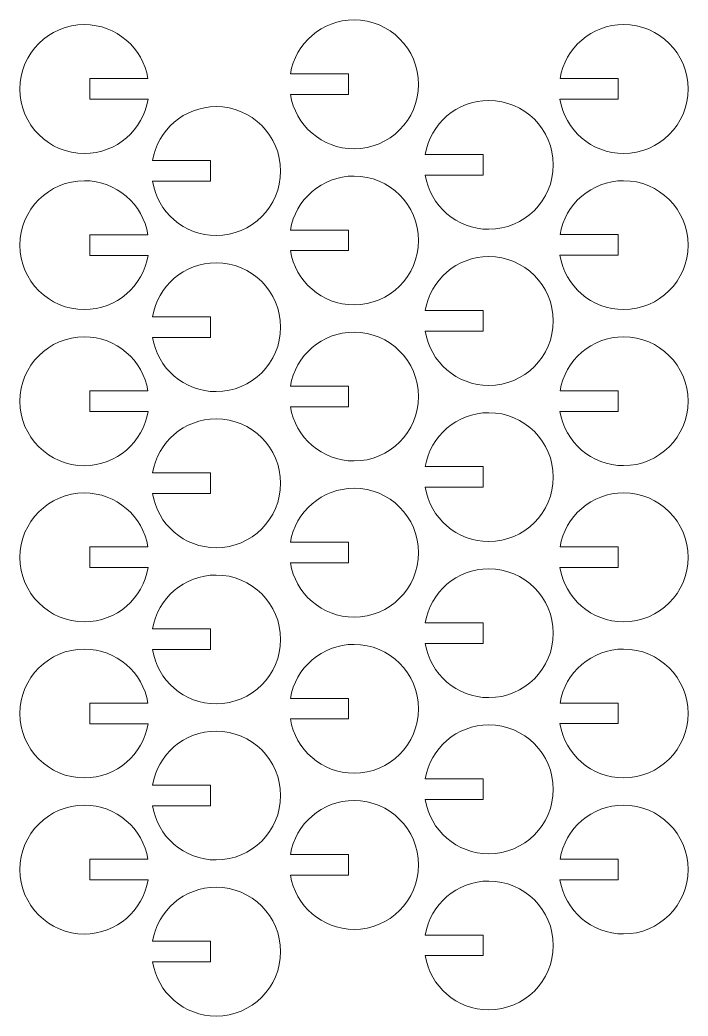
# Model space of a CAD drawing. Header units: centimetres. Extents: x -19.4 to 21, y -16.1 to 15.6.
# Drawn here: x -19.4 to -9.31, y -16 to -0.94 of the extents above; entities that cross this region are included whole.
import ezdxf

# ---------------------------------------------------------------- set-up
doc = ezdxf.new("R2010")
doc.units = ezdxf.units.CM
doc.header["$MEASUREMENT"] = 0
doc.layers.add('Layer 1', color=7, linetype='Continuous')

msp = doc.modelspace()

# ---------------------------------------------------------------- linework, layer by layer
at = {"layer": 'Layer 1', "color": 250, "lineweight": 5}
for points in [[(-18.42398, -2.96226), (-17.93889, -2.96226), (-17.53666, -2.60723), (-17.46283, -2.14289), (-17.46283, -2.14289), (-17.46283, -2.14289), (-18.33905, -2.14289), (-18.33905, -2.14289), (-18.33905, -2.14289), (-18.33905, -2.14289), (-18.33905, -1.83107), (-18.33905, -1.83107), (-18.33905, -1.83107), (-18.33905, -1.83107), (-17.46347, -1.83107), (-17.46347, -1.83107), (-17.46347, -1.83107), (-17.53893, -1.36865), (-17.94024, -1.01557), (-18.42398, -1.01557), (-18.42398, -1.01557), (-18.96145, -1.01557), (-19.39731, -1.45142), (-19.39731, -1.9889), (-19.39731, -1.9889), (-19.39731, -2.52638), (-18.96145, -2.96226), (-18.42398, -2.96226)], [(-14.35105, -2.89147), (-14.83614, -2.89147), (-15.23837, -2.53644), (-15.3122, -2.0721), (-15.3122, -2.0721), (-15.3122, -2.0721), (-14.43598, -2.0721), (-14.43598, -2.0721), (-14.43598, -2.0721), (-14.43598, -2.0721), (-14.43598, -1.76028), (-14.43598, -1.76028), (-14.43598, -1.76028), (-14.43598, -1.76028), (-15.31156, -1.76028), (-15.31156, -1.76028), (-15.31156, -1.76028), (-15.2361, -1.29786), (-14.83479, -0.94478), (-14.35105, -0.94478), (-14.35105, -0.94478), (-13.81358, -0.94478), (-13.37772, -1.38063), (-13.37772, -1.91811), (-13.37772, -1.91811), (-13.37772, -2.45559), (-13.81358, -2.89147), (-14.35105, -2.89147)], [(-10.27945, -2.96167), (-10.76454, -2.96167), (-11.16677, -2.60664), (-11.2406, -2.1423), (-11.2406, -2.1423), (-11.2406, -2.1423), (-10.36438, -2.1423), (-10.36438, -2.1423), (-10.36438, -2.1423), (-10.36438, -2.1423), (-10.36438, -1.83048), (-10.36438, -1.83048), (-10.36438, -1.83048), (-10.36438, -1.83048), (-11.23996, -1.83048), (-11.23996, -1.83048), (-11.23996, -1.83048), (-11.1645, -1.36806), (-10.76319, -1.01498), (-10.27945, -1.01498), (-10.27945, -1.01498), (-9.74198, -1.01498), (-9.30612, -1.45083), (-9.30612, -1.98831), (-9.30612, -1.98831), (-9.30612, -2.52579), (-9.74198, -2.96167), (-10.27945, -2.96167)], [(-16.43365, -4.20187), (-16.91874, -4.20187), (-17.32097, -3.84684), (-17.3948, -3.3825), (-17.3948, -3.3825), (-17.3948, -3.3825), (-16.51858, -3.3825), (-16.51858, -3.3825), (-16.51858, -3.3825), (-16.51858, -3.3825), (-16.51858, -3.07068), (-16.51858, -3.07068), (-16.51858, -3.07068), (-16.51858, -3.07068), (-17.39416, -3.07068), (-17.39416, -3.07068), (-17.39416, -3.07068), (-17.3187, -2.60826), (-16.91739, -2.25518), (-16.43365, -2.25518), (-16.43365, -2.25518), (-15.89618, -2.25518), (-15.46032, -2.69103), (-15.46032, -3.22851), (-15.46032, -3.22851), (-15.46032, -3.76599), (-15.89618, -4.20187), (-16.43365, -4.20187)], [(-12.31525, -4.10827), (-12.80034, -4.10827), (-13.20257, -3.75324), (-13.2764, -3.2889), (-13.2764, -3.2889), (-13.2764, -3.2889), (-12.40018, -3.2889), (-12.40018, -3.2889), (-12.40018, -3.2889), (-12.40018, -3.2889), (-12.40018, -2.97708), (-12.40018, -2.97708), (-12.40018, -2.97708), (-12.40018, -2.97708), (-13.27576, -2.97708), (-13.27576, -2.97708), (-13.27576, -2.97708), (-13.2003, -2.51466), (-12.79899, -2.16158), (-12.31525, -2.16158), (-12.31525, -2.16158), (-11.77778, -2.16158), (-11.34192, -2.59743), (-11.34192, -3.13491), (-11.34192, -3.13491), (-11.34192, -3.67239), (-11.77778, -4.10827), (-12.31525, -4.10827)], [(-14.35105, -5.25018), (-14.83614, -5.25018), (-15.23837, -4.89515), (-15.3122, -4.43081), (-15.3122, -4.43081), (-15.3122, -4.43081), (-14.43598, -4.43081), (-14.43598, -4.43081), (-14.43598, -4.43081), (-14.43598, -4.43081), (-14.43598, -4.11899), (-14.43598, -4.11899), (-14.43598, -4.11899), (-14.43598, -4.11899), (-15.31156, -4.11899), (-15.31156, -4.11899), (-15.31156, -4.11899), (-15.2361, -3.65657), (-14.83479, -3.30349), (-14.35105, -3.30349), (-14.35105, -3.30349), (-13.81358, -3.30349), (-13.37772, -3.73934), (-13.37772, -4.27682), (-13.37772, -4.27682), (-13.37772, -4.8143), (-13.81358, -5.25018), (-14.35105, -5.25018)], [(-18.42398, -5.32097), (-17.93889, -5.32097), (-17.53666, -4.96594), (-17.46283, -4.5016), (-17.46283, -4.5016), (-17.46283, -4.5016), (-18.33905, -4.5016), (-18.33905, -4.5016), (-18.33905, -4.5016), (-18.33905, -4.5016), (-18.33905, -4.18978), (-18.33905, -4.18978), (-18.33905, -4.18978), (-18.33905, -4.18978), (-17.46347, -4.18978), (-17.46347, -4.18978), (-17.46347, -4.18978), (-17.53893, -3.72736), (-17.94024, -3.37428), (-18.42398, -3.37428), (-18.42398, -3.37428), (-18.96145, -3.37428), (-19.39731, -3.81013), (-19.39731, -4.34761), (-19.39731, -4.34761), (-19.39731, -4.88509), (-18.96145, -5.32097), (-18.42398, -5.32097)], [(-10.27945, -5.32038), (-10.76454, -5.32038), (-11.16677, -4.96535), (-11.2406, -4.50101), (-11.2406, -4.50101), (-11.2406, -4.50101), (-10.36438, -4.50101), (-10.36438, -4.50101), (-10.36438, -4.50101), (-10.36438, -4.50101), (-10.36438, -4.18919), (-10.36438, -4.18919), (-10.36438, -4.18919), (-10.36438, -4.18919), (-11.23996, -4.18919), (-11.23996, -4.18919), (-11.23996, -4.18919), (-11.1645, -3.72677), (-10.76319, -3.37369), (-10.27945, -3.37369), (-10.27945, -3.37369), (-9.74198, -3.37369), (-9.30612, -3.80954), (-9.30612, -4.34702), (-9.30612, -4.34702), (-9.30612, -4.8845), (-9.74198, -5.32038), (-10.27945, -5.32038)], [(-16.43365, -6.56058), (-16.91874, -6.56058), (-17.32097, -6.20555), (-17.3948, -5.74121), (-17.3948, -5.74121), (-17.3948, -5.74121), (-16.51858, -5.74121), (-16.51858, -5.74121), (-16.51858, -5.74121), (-16.51858, -5.74121), (-16.51858, -5.42939), (-16.51858, -5.42939), (-16.51858, -5.42939), (-16.51858, -5.42939), (-17.39416, -5.42939), (-17.39416, -5.42939), (-17.39416, -5.42939), (-17.3187, -4.96697), (-16.91739, -4.61389), (-16.43365, -4.61389), (-16.43365, -4.61389), (-15.89618, -4.61389), (-15.46032, -5.04974), (-15.46032, -5.58722), (-15.46032, -5.58722), (-15.46032, -6.1247), (-15.89618, -6.56058), (-16.43365, -6.56058)], [(-12.31525, -6.46698), (-12.80034, -6.46698), (-13.20257, -6.11195), (-13.2764, -5.64761), (-13.2764, -5.64761), (-13.2764, -5.64761), (-12.40018, -5.64761), (-12.40018, -5.64761), (-12.40018, -5.64761), (-12.40018, -5.64761), (-12.40018, -5.33579), (-12.40018, -5.33579), (-12.40018, -5.33579), (-12.40018, -5.33579), (-13.27576, -5.33579), (-13.27576, -5.33579), (-13.27576, -5.33579), (-13.2003, -4.87337), (-12.79899, -4.52029), (-12.31525, -4.52029), (-12.31525, -4.52029), (-11.77778, -4.52029), (-11.34192, -4.95614), (-11.34192, -5.49362), (-11.34192, -5.49362), (-11.34192, -6.0311), (-11.77778, -6.46698), (-12.31525, -6.46698)], [(-14.35105, -7.60889), (-14.83614, -7.60889), (-15.23837, -7.25386), (-15.3122, -6.78952), (-15.3122, -6.78952), (-15.3122, -6.78952), (-14.43598, -6.78952), (-14.43598, -6.78952), (-14.43598, -6.78952), (-14.43598, -6.78952), (-14.43598, -6.4777), (-14.43598, -6.4777), (-14.43598, -6.4777), (-14.43598, -6.4777), (-15.31156, -6.4777), (-15.31156, -6.4777), (-15.31156, -6.4777), (-15.2361, -6.01528), (-14.83479, -5.6622), (-14.35105, -5.6622), (-14.35105, -5.6622), (-13.81358, -5.6622), (-13.37772, -6.09805), (-13.37772, -6.63553), (-13.37772, -6.63553), (-13.37772, -7.17301), (-13.81358, -7.60889), (-14.35105, -7.60889)], [(-18.42398, -7.67968), (-17.93889, -7.67968), (-17.53666, -7.32465), (-17.46283, -6.86031), (-17.46283, -6.86031), (-17.46283, -6.86031), (-18.33905, -6.86031), (-18.33905, -6.86031), (-18.33905, -6.86031), (-18.33905, -6.86031), (-18.33905, -6.54849), (-18.33905, -6.54849), (-18.33905, -6.54849), (-18.33905, -6.54849), (-17.46347, -6.54849), (-17.46347, -6.54849), (-17.46347, -6.54849), (-17.53893, -6.08607), (-17.94024, -5.73299), (-18.42398, -5.73299), (-18.42398, -5.73299), (-18.96145, -5.73299), (-19.39731, -6.16884), (-19.39731, -6.70632), (-19.39731, -6.70632), (-19.39731, -7.2438), (-18.96145, -7.67968), (-18.42398, -7.67968)], [(-10.27945, -7.67909), (-10.76454, -7.67909), (-11.16677, -7.32406), (-11.2406, -6.85972), (-11.2406, -6.85972), (-11.2406, -6.85972), (-10.36438, -6.85972), (-10.36438, -6.85972), (-10.36438, -6.85972), (-10.36438, -6.85972), (-10.36438, -6.5479), (-10.36438, -6.5479), (-10.36438, -6.5479), (-10.36438, -6.5479), (-11.23996, -6.5479), (-11.23996, -6.5479), (-11.23996, -6.5479), (-11.1645, -6.08548), (-10.76319, -5.7324), (-10.27945, -5.7324), (-10.27945, -5.7324), (-9.74198, -5.7324), (-9.30612, -6.16825), (-9.30612, -6.70573), (-9.30612, -6.70573), (-9.30612, -7.24321), (-9.74198, -7.67909), (-10.27945, -7.67909)], [(-12.31525, -8.82569), (-12.80034, -8.82569), (-13.20257, -8.47066), (-13.2764, -8.00632), (-13.2764, -8.00632), (-13.2764, -8.00632), (-12.40018, -8.00632), (-12.40018, -8.00632), (-12.40018, -8.00632), (-12.40018, -8.00632), (-12.40018, -7.6945), (-12.40018, -7.6945), (-12.40018, -7.6945), (-12.40018, -7.6945), (-13.27576, -7.6945), (-13.27576, -7.6945), (-13.27576, -7.6945), (-13.2003, -7.23208), (-12.79899, -6.879), (-12.31525, -6.879), (-12.31525, -6.879), (-11.77778, -6.879), (-11.34192, -7.31485), (-11.34192, -7.85233), (-11.34192, -7.85233), (-11.34192, -8.38981), (-11.77778, -8.82569), (-12.31525, -8.82569)], [(-16.43365, -8.91929), (-16.91874, -8.91929), (-17.32097, -8.56426), (-17.3948, -8.09992), (-17.3948, -8.09992), (-17.3948, -8.09992), (-16.51858, -8.09992), (-16.51858, -8.09992), (-16.51858, -8.09992), (-16.51858, -8.09992), (-16.51858, -7.7881), (-16.51858, -7.7881), (-16.51858, -7.7881), (-16.51858, -7.7881), (-17.39416, -7.7881), (-17.39416, -7.7881), (-17.39416, -7.7881), (-17.3187, -7.32568), (-16.91739, -6.9726), (-16.43365, -6.9726), (-16.43365, -6.9726), (-15.89618, -6.9726), (-15.46032, -7.40845), (-15.46032, -7.94593), (-15.46032, -7.94593), (-15.46032, -8.48341), (-15.89618, -8.91929), (-16.43365, -8.91929)], [(-18.42398, -10.03839), (-17.93889, -10.03839), (-17.53666, -9.68336), (-17.46283, -9.21902), (-17.46283, -9.21902), (-17.46283, -9.21902), (-18.33905, -9.21902), (-18.33905, -9.21902), (-18.33905, -9.21902), (-18.33905, -9.21902), (-18.33905, -8.9072), (-18.33905, -8.9072), (-18.33905, -8.9072), (-18.33905, -8.9072), (-17.46347, -8.9072), (-17.46347, -8.9072), (-17.46347, -8.9072), (-17.53893, -8.44478), (-17.94024, -8.0917), (-18.42398, -8.0917), (-18.42398, -8.0917), (-18.96145, -8.0917), (-19.39731, -8.52755), (-19.39731, -9.06503), (-19.39731, -9.06503), (-19.39731, -9.60251), (-18.96145, -10.03839), (-18.42398, -10.03839)], [(-14.35105, -9.9676), (-14.83614, -9.9676), (-15.23837, -9.61257), (-15.3122, -9.14823), (-15.3122, -9.14823), (-15.3122, -9.14823), (-14.43598, -9.14823), (-14.43598, -9.14823), (-14.43598, -9.14823), (-14.43598, -9.14823), (-14.43598, -8.83641), (-14.43598, -8.83641), (-14.43598, -8.83641), (-14.43598, -8.83641), (-15.31156, -8.83641), (-15.31156, -8.83641), (-15.31156, -8.83641), (-15.2361, -8.37399), (-14.83479, -8.02091), (-14.35105, -8.02091), (-14.35105, -8.02091), (-13.81358, -8.02091), (-13.37772, -8.45676), (-13.37772, -8.99424), (-13.37772, -8.99424), (-13.37772, -9.53172), (-13.81358, -9.9676), (-14.35105, -9.9676)], [(-10.27945, -10.0378), (-10.76454, -10.0378), (-11.16677, -9.68277), (-11.2406, -9.21843), (-11.2406, -9.21843), (-11.2406, -9.21843), (-10.36438, -9.21843), (-10.36438, -9.21843), (-10.36438, -9.21843), (-10.36438, -9.21843), (-10.36438, -8.90661), (-10.36438, -8.90661), (-10.36438, -8.90661), (-10.36438, -8.90661), (-11.23996, -8.90661), (-11.23996, -8.90661), (-11.23996, -8.90661), (-11.1645, -8.44419), (-10.76319, -8.09111), (-10.27945, -8.09111), (-10.27945, -8.09111), (-9.74198, -8.09111), (-9.30612, -8.52696), (-9.30612, -9.06444), (-9.30612, -9.06444), (-9.30612, -9.60192), (-9.74198, -10.0378), (-10.27945, -10.0378)], [(-16.43365, -11.278), (-16.91874, -11.278), (-17.32097, -10.92297), (-17.3948, -10.45863), (-17.3948, -10.45863), (-17.3948, -10.45863), (-16.51858, -10.45863), (-16.51858, -10.45863), (-16.51858, -10.45863), (-16.51858, -10.45863), (-16.51858, -10.14681), (-16.51858, -10.14681), (-16.51858, -10.14681), (-16.51858, -10.14681), (-17.39416, -10.14681), (-17.39416, -10.14681), (-17.39416, -10.14681), (-17.3187, -9.68439), (-16.91739, -9.33131), (-16.43365, -9.33131), (-16.43365, -9.33131), (-15.89618, -9.33131), (-15.46032, -9.76716), (-15.46032, -10.30464), (-15.46032, -10.30464), (-15.46032, -10.84212), (-15.89618, -11.278), (-16.43365, -11.278)], [(-12.31525, -11.1844), (-12.80034, -11.1844), (-13.20257, -10.82937), (-13.2764, -10.36503), (-13.2764, -10.36503), (-13.2764, -10.36503), (-12.40018, -10.36503), (-12.40018, -10.36503), (-12.40018, -10.36503), (-12.40018, -10.36503), (-12.40018, -10.05321), (-12.40018, -10.05321), (-12.40018, -10.05321), (-12.40018, -10.05321), (-13.27576, -10.05321), (-13.27576, -10.05321), (-13.27576, -10.05321), (-13.2003, -9.59079), (-12.79899, -9.23771), (-12.31525, -9.23771), (-12.31525, -9.23771), (-11.77778, -9.23771), (-11.34192, -9.67356), (-11.34192, -10.21104), (-11.34192, -10.21104), (-11.34192, -10.74852), (-11.77778, -11.1844), (-12.31525, -11.1844)], [(-14.35105, -12.32631), (-14.83614, -12.32631), (-15.23837, -11.97128), (-15.3122, -11.50694), (-15.3122, -11.50694), (-15.3122, -11.50694), (-14.43598, -11.50694), (-14.43598, -11.50694), (-14.43598, -11.50694), (-14.43598, -11.50694), (-14.43598, -11.19512), (-14.43598, -11.19512), (-14.43598, -11.19512), (-14.43598, -11.19512), (-15.31156, -11.19512), (-15.31156, -11.19512), (-15.31156, -11.19512), (-15.2361, -10.7327), (-14.83479, -10.37962), (-14.35105, -10.37962), (-14.35105, -10.37962), (-13.81358, -10.37962), (-13.37772, -10.81547), (-13.37772, -11.35295), (-13.37772, -11.35295), (-13.37772, -11.89043), (-13.81358, -12.32631), (-14.35105, -12.32631)], [(-18.42398, -12.3971), (-17.93889, -12.3971), (-17.53666, -12.04207), (-17.46283, -11.57773), (-17.46283, -11.57773), (-17.46283, -11.57773), (-18.33905, -11.57773), (-18.33905, -11.57773), (-18.33905, -11.57773), (-18.33905, -11.57773), (-18.33905, -11.26591), (-18.33905, -11.26591), (-18.33905, -11.26591), (-18.33905, -11.26591), (-17.46347, -11.26591), (-17.46347, -11.26591), (-17.46347, -11.26591), (-17.53893, -10.80349), (-17.94024, -10.45041), (-18.42398, -10.45041), (-18.42398, -10.45041), (-18.96145, -10.45041), (-19.39731, -10.88626), (-19.39731, -11.42374), (-19.39731, -11.42374), (-19.39731, -11.96122), (-18.96145, -12.3971), (-18.42398, -12.3971)], [(-10.27945, -12.39651), (-10.76454, -12.39651), (-11.16677, -12.04148), (-11.2406, -11.57714), (-11.2406, -11.57714), (-11.2406, -11.57714), (-10.36438, -11.57714), (-10.36438, -11.57714), (-10.36438, -11.57714), (-10.36438, -11.57714), (-10.36438, -11.26532), (-10.36438, -11.26532), (-10.36438, -11.26532), (-10.36438, -11.26532), (-11.23996, -11.26532), (-11.23996, -11.26532), (-11.23996, -11.26532), (-11.1645, -10.8029), (-10.76319, -10.44982), (-10.27945, -10.44982), (-10.27945, -10.44982), (-9.74198, -10.44982), (-9.30612, -10.88567), (-9.30612, -11.42315), (-9.30612, -11.42315), (-9.30612, -11.96063), (-9.74198, -12.39651), (-10.27945, -12.39651)], [(-16.43365, -13.63671), (-16.91874, -13.63671), (-17.32097, -13.28168), (-17.3948, -12.81734), (-17.3948, -12.81734), (-17.3948, -12.81734), (-16.51858, -12.81734), (-16.51858, -12.81734), (-16.51858, -12.81734), (-16.51858, -12.81734), (-16.51858, -12.50552), (-16.51858, -12.50552), (-16.51858, -12.50552), (-16.51858, -12.50552), (-17.39416, -12.50552), (-17.39416, -12.50552), (-17.39416, -12.50552), (-17.3187, -12.0431), (-16.91739, -11.69002), (-16.43365, -11.69002), (-16.43365, -11.69002), (-15.89618, -11.69002), (-15.46032, -12.12587), (-15.46032, -12.66335), (-15.46032, -12.66335), (-15.46032, -13.20083), (-15.89618, -13.63671), (-16.43365, -13.63671)], [(-12.31525, -13.54311), (-12.80034, -13.54311), (-13.20257, -13.18808), (-13.2764, -12.72374), (-13.2764, -12.72374), (-13.2764, -12.72374), (-12.40018, -12.72374), (-12.40018, -12.72374), (-12.40018, -12.72374), (-12.40018, -12.72374), (-12.40018, -12.41192), (-12.40018, -12.41192), (-12.40018, -12.41192), (-12.40018, -12.41192), (-13.27576, -12.41192), (-13.27576, -12.41192), (-13.27576, -12.41192), (-13.2003, -11.9495), (-12.79899, -11.59642), (-12.31525, -11.59642), (-12.31525, -11.59642), (-11.77778, -11.59642), (-11.34192, -12.03227), (-11.34192, -12.56975), (-11.34192, -12.56975), (-11.34192, -13.10723), (-11.77778, -13.54311), (-12.31525, -13.54311)], [(-14.35105, -14.68502), (-14.83614, -14.68502), (-15.23837, -14.32999), (-15.3122, -13.86565), (-15.3122, -13.86565), (-15.3122, -13.86565), (-14.43598, -13.86565), (-14.43598, -13.86565), (-14.43598, -13.86565), (-14.43598, -13.86565), (-14.43598, -13.55383), (-14.43598, -13.55383), (-14.43598, -13.55383), (-14.43598, -13.55383), (-15.31156, -13.55383), (-15.31156, -13.55383), (-15.31156, -13.55383), (-15.2361, -13.09141), (-14.83479, -12.73833), (-14.35105, -12.73833), (-14.35105, -12.73833), (-13.81358, -12.73833), (-13.37772, -13.17418), (-13.37772, -13.71166), (-13.37772, -13.71166), (-13.37772, -14.24914), (-13.81358, -14.68502), (-14.35105, -14.68502)], [(-18.42398, -14.75581), (-17.93889, -14.75581), (-17.53666, -14.40078), (-17.46283, -13.93644), (-17.46283, -13.93644), (-17.46283, -13.93644), (-18.33905, -13.93644), (-18.33905, -13.93644), (-18.33905, -13.93644), (-18.33905, -13.93644), (-18.33905, -13.62462), (-18.33905, -13.62462), (-18.33905, -13.62462), (-18.33905, -13.62462), (-17.46347, -13.62462), (-17.46347, -13.62462), (-17.46347, -13.62462), (-17.53893, -13.1622), (-17.94024, -12.80912), (-18.42398, -12.80912), (-18.42398, -12.80912), (-18.96145, -12.80912), (-19.39731, -13.24497), (-19.39731, -13.78245), (-19.39731, -13.78245), (-19.39731, -14.31993), (-18.96145, -14.75581), (-18.42398, -14.75581)], [(-10.27945, -14.75522), (-10.76454, -14.75522), (-11.16677, -14.40019), (-11.2406, -13.93585), (-11.2406, -13.93585), (-11.2406, -13.93585), (-10.36438, -13.93585), (-10.36438, -13.93585), (-10.36438, -13.93585), (-10.36438, -13.93585), (-10.36438, -13.62403), (-10.36438, -13.62403), (-10.36438, -13.62403), (-10.36438, -13.62403), (-11.23996, -13.62403), (-11.23996, -13.62403), (-11.23996, -13.62403), (-11.1645, -13.16161), (-10.76319, -12.80853), (-10.27945, -12.80853), (-10.27945, -12.80853), (-9.74198, -12.80853), (-9.30612, -13.24438), (-9.30612, -13.78186), (-9.30612, -13.78186), (-9.30612, -14.31934), (-9.74198, -14.75522), (-10.27945, -14.75522)], [(-12.31525, -15.90182), (-12.80034, -15.90182), (-13.20257, -15.54679), (-13.2764, -15.08245), (-13.2764, -15.08245), (-13.2764, -15.08245), (-12.40018, -15.08245), (-12.40018, -15.08245), (-12.40018, -15.08245), (-12.40018, -15.08245), (-12.40018, -14.77063), (-12.40018, -14.77063), (-12.40018, -14.77063), (-12.40018, -14.77063), (-13.27576, -14.77063), (-13.27576, -14.77063), (-13.27576, -14.77063), (-13.2003, -14.30821), (-12.79899, -13.95513), (-12.31525, -13.95513), (-12.31525, -13.95513), (-11.77778, -13.95513), (-11.34192, -14.39098), (-11.34192, -14.92846), (-11.34192, -14.92846), (-11.34192, -15.46594), (-11.77778, -15.90182), (-12.31525, -15.90182)], [(-16.43365, -15.99542), (-16.91874, -15.99542), (-17.32097, -15.64039), (-17.3948, -15.17605), (-17.3948, -15.17605), (-17.3948, -15.17605), (-16.51858, -15.17605), (-16.51858, -15.17605), (-16.51858, -15.17605), (-16.51858, -15.17605), (-16.51858, -14.86423), (-16.51858, -14.86423), (-16.51858, -14.86423), (-16.51858, -14.86423), (-17.39416, -14.86423), (-17.39416, -14.86423), (-17.39416, -14.86423), (-17.3187, -14.40181), (-16.91739, -14.04873), (-16.43365, -14.04873), (-16.43365, -14.04873), (-15.89618, -14.04873), (-15.46032, -14.48458), (-15.46032, -15.02206), (-15.46032, -15.02206), (-15.46032, -15.55954), (-15.89618, -15.99542), (-16.43365, -15.99542)]]:
    msp.add_open_spline(points, degree=3, knots=[0, 0, 0, 0, 0.14285714, 0.14285714, 0.14285714, 0.14285714, 0.28571429, 0.28571429, 0.28571429, 0.28571429, 0.42857143, 0.42857143, 0.42857143, 0.42857143, 0.57142857, 0.57142857, 0.57142857, 0.57142857, 0.71428571, 0.71428571, 0.71428571, 0.71428571, 0.85714286, 0.85714286, 0.85714286, 0.85714286, 1, 1, 1, 1], dxfattribs=at)

doc.saveas('drawing.dxf')
